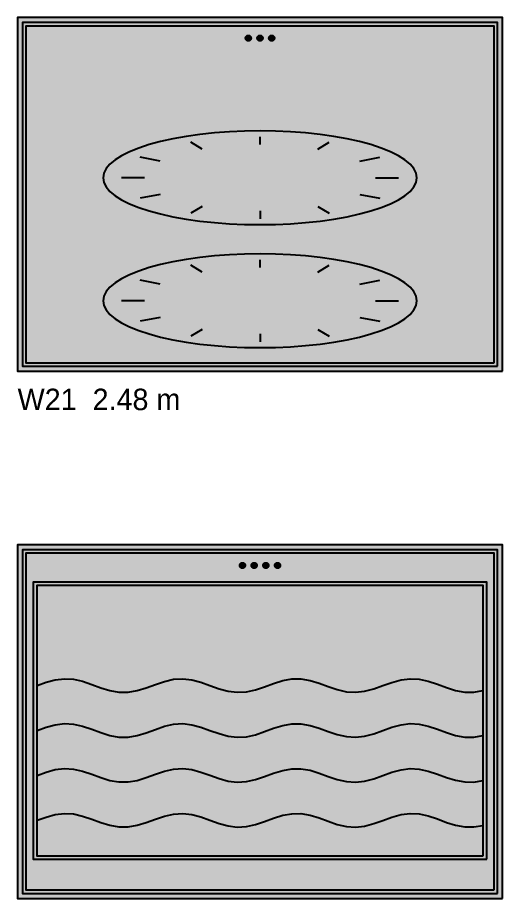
# Model space of a CAD drawing. Header units: metres. Extents: x 0 to 18.5, y -15.3 to 1.8.
# Drawn here: x 6.4 to 8.884, y -10.8 to -6.29 of the extents above; entities that cross this region are included whole.
import ezdxf

# ---------------------------------------------------------------- set-up
doc = ezdxf.new("R2010")
doc.units = ezdxf.units.M

# ---------------------------------------------------------------- blocks, each defined once
blk = doc.blocks.new('NC_N1_ELEV_W21')
at = {"true_color": 0xf6f5ef}
h = blk.add_hatch(color=256, dxfattribs=at)
h.dxf.hatch_style = 1
h.paths.add_polyline_path([(2.484, 0), (2.484, 1.81), (0, 1.81), (0, 0)])
h = blk.add_hatch(color=256, dxfattribs=at)
h.dxf.hatch_style = 1
h.paths.add_polyline_path([(2.459, 0.025), (2.459, 1.785), (0.025, 1.785), (0.025, 0.025)])
at = {"true_color": 0xa38246}
h = blk.add_hatch(color=256, dxfattribs=at)
h.dxf.hatch_style = 1
h.paths.add_polyline_path([(1.196, 1.705), (1.1959, 1.7036), (1.1957, 1.7023), (1.1954, 1.7009), (1.1949, 1.6996), (1.1943, 1.6984), (1.1936, 1.6972), (1.1928, 1.6961), (1.1919, 1.6951), (1.1909, 1.6942), (1.1898, 1.6934), (1.1886, 1.6927), (1.1874, 1.6921), (1.1861, 1.6916), (1.1847, 1.6913), (1.1834, 1.6911), (1.182, 1.691), (1.1806, 1.6911), (1.1793, 1.6913), (1.1779, 1.6916), (1.1766, 1.6921), (1.1754, 1.6927), (1.1742, 1.6934), (1.1731, 1.6942), (1.1721, 1.6951), (1.1712, 1.6961), (1.1704, 1.6972), (1.1697, 1.6984), (1.1691, 1.6996), (1.1686, 1.7009), (1.1683, 1.7023), (1.1681, 1.7036), (1.168, 1.705), (1.1681, 1.7064), (1.1683, 1.7077), (1.1686, 1.7091), (1.1691, 1.7104), (1.1697, 1.7116), (1.1704, 1.7128), (1.1712, 1.7139), (1.1721, 1.7149), (1.1731, 1.7158), (1.1742, 1.7166), (1.1754, 1.7173), (1.1766, 1.7179), (1.1779, 1.7184), (1.1793, 1.7187), (1.1806, 1.7189), (1.182, 1.719), (1.1834, 1.7189), (1.1847, 1.7187), (1.1861, 1.7184), (1.1874, 1.7179), (1.1886, 1.7173), (1.1898, 1.7166), (1.1909, 1.7158), (1.1919, 1.7149), (1.1928, 1.7139), (1.1936, 1.7128), (1.1943, 1.7116), (1.1949, 1.7104), (1.1954, 1.7091), (1.1957, 1.7077), (1.1959, 1.7064)])
h = blk.add_hatch(color=256, dxfattribs=at)
h.dxf.hatch_style = 1
h.paths.add_polyline_path([(1.256, 1.705), (1.2559, 1.7036), (1.2557, 1.7023), (1.2554, 1.7009), (1.2549, 1.6996), (1.2543, 1.6984), (1.2536, 1.6972), (1.2528, 1.6961), (1.2519, 1.6951), (1.2509, 1.6942), (1.2498, 1.6934), (1.2486, 1.6927), (1.2474, 1.6921), (1.2461, 1.6916), (1.2447, 1.6913), (1.2434, 1.6911), (1.242, 1.691), (1.2406, 1.6911), (1.2393, 1.6913), (1.2379, 1.6916), (1.2366, 1.6921), (1.2354, 1.6927), (1.2342, 1.6934), (1.2331, 1.6942), (1.2321, 1.6951), (1.2312, 1.6961), (1.2304, 1.6972), (1.2297, 1.6984), (1.2291, 1.6996), (1.2286, 1.7009), (1.2283, 1.7023), (1.2281, 1.7036), (1.228, 1.705), (1.2281, 1.7064), (1.2283, 1.7077), (1.2286, 1.7091), (1.2291, 1.7104), (1.2297, 1.7116), (1.2304, 1.7128), (1.2312, 1.7139), (1.2321, 1.7149), (1.2331, 1.7158), (1.2342, 1.7166), (1.2354, 1.7173), (1.2366, 1.7179), (1.2379, 1.7184), (1.2393, 1.7187), (1.2406, 1.7189), (1.242, 1.719), (1.2434, 1.7189), (1.2447, 1.7187), (1.2461, 1.7184), (1.2474, 1.7179), (1.2486, 1.7173), (1.2498, 1.7166), (1.2509, 1.7158), (1.2519, 1.7149), (1.2528, 1.7139), (1.2536, 1.7128), (1.2543, 1.7116), (1.2549, 1.7104), (1.2554, 1.7091), (1.2557, 1.7077), (1.2559, 1.7064)])
h = blk.add_hatch(color=256, dxfattribs=at)
h.dxf.hatch_style = 1
h.paths.add_polyline_path([(1.316, 1.705), (1.3159, 1.7036), (1.3157, 1.7023), (1.3154, 1.7009), (1.3149, 1.6996), (1.3143, 1.6984), (1.3136, 1.6972), (1.3128, 1.6961), (1.3119, 1.6951), (1.3109, 1.6942), (1.3098, 1.6934), (1.3086, 1.6927), (1.3074, 1.6921), (1.3061, 1.6916), (1.3047, 1.6913), (1.3034, 1.6911), (1.302, 1.691), (1.3006, 1.6911), (1.2993, 1.6913), (1.2979, 1.6916), (1.2966, 1.6921), (1.2954, 1.6927), (1.2942, 1.6934), (1.2931, 1.6942), (1.2921, 1.6951), (1.2912, 1.6961), (1.2904, 1.6972), (1.2897, 1.6984), (1.2891, 1.6996), (1.2886, 1.7009), (1.2883, 1.7023), (1.2881, 1.7036), (1.288, 1.705), (1.2881, 1.7064), (1.2883, 1.7077), (1.2886, 1.7091), (1.2891, 1.7104), (1.2897, 1.7116), (1.2904, 1.7128), (1.2912, 1.7139), (1.2921, 1.7149), (1.2931, 1.7158), (1.2942, 1.7166), (1.2954, 1.7173), (1.2966, 1.7179), (1.2979, 1.7184), (1.2993, 1.7187), (1.3006, 1.7189), (1.302, 1.719), (1.3034, 1.7189), (1.3047, 1.7187), (1.3061, 1.7184), (1.3074, 1.7179), (1.3086, 1.7173), (1.3098, 1.7166), (1.3109, 1.7158), (1.3119, 1.7149), (1.3128, 1.7139), (1.3136, 1.7128), (1.3143, 1.7116), (1.3149, 1.7104), (1.3154, 1.7091), (1.3157, 1.7077), (1.3159, 1.7064)])
at = {"true_color": 0xdde0e6}
h = blk.add_hatch(color=256, dxfattribs=at)
h.dxf.hatch_style = 1
h.paths.add_polyline_path([(2.0458, 0.99), (2.0419, 1.0135), (2.0303, 1.0368), (2.0112, 1.0597), (1.9846, 1.0818), (1.9509, 1.1031), (1.9103, 1.1233), (1.8633, 1.1423), (1.8103, 1.1597), (1.7519, 1.1755), (1.6885, 1.1896), (1.6209, 1.2017), (1.5496, 1.2117), (1.4753, 1.2197), (1.3988, 1.2254), (1.3208, 1.2288), (1.242, 1.23), (1.1632, 1.2288), (1.0852, 1.2254), (1.0087, 1.2197), (0.9344, 1.2117), (0.8631, 1.2017), (0.7955, 1.1896), (0.7321, 1.1755), (0.6737, 1.1597), (0.6207, 1.1423), (0.5737, 1.1233), (0.5331, 1.1031), (0.4994, 1.0818), (0.4728, 1.0597), (0.4537, 1.0368), (0.4421, 1.0135), (0.4382, 0.99), (0.4421, 0.9665), (0.4537, 0.9432), (0.4728, 0.9203), (0.4994, 0.8982), (0.5331, 0.8769), (0.5737, 0.8567), (0.6207, 0.8377), (0.6737, 0.8203), (0.7321, 0.8045), (0.7955, 0.7904), (0.8631, 0.7783), (0.9344, 0.7683), (1.0087, 0.7603), (1.0852, 0.7546), (1.1632, 0.7512), (1.242, 0.75), (1.3208, 0.7512), (1.3988, 0.7546), (1.4753, 0.7603), (1.5496, 0.7683), (1.6209, 0.7783), (1.6885, 0.7904), (1.7519, 0.8045), (1.8103, 0.8203), (1.8633, 0.8377), (1.9103, 0.8567), (1.9509, 0.8769), (1.9846, 0.8982), (2.0112, 0.9203), (2.0303, 0.9432), (2.0419, 0.9665)])
at = {"true_color": 0xd4e0e6}
h = blk.add_hatch(color=256, dxfattribs=at)
h.dxf.hatch_style = 1
h.paths.add_polyline_path([(2.0458, 0.36), (2.0419, 0.3835), (2.0303, 0.4068), (2.0112, 0.4297), (1.9846, 0.4518), (1.9509, 0.4731), (1.9103, 0.4933), (1.8633, 0.5123), (1.8103, 0.5297), (1.7519, 0.5455), (1.6885, 0.5596), (1.6209, 0.5717), (1.5496, 0.5817), (1.4753, 0.5897), (1.3988, 0.5954), (1.3208, 0.5988), (1.242, 0.6), (1.1632, 0.5988), (1.0852, 0.5954), (1.0087, 0.5897), (0.9344, 0.5817), (0.8631, 0.5717), (0.7955, 0.5596), (0.7321, 0.5455), (0.6737, 0.5297), (0.6207, 0.5123), (0.5737, 0.4933), (0.5331, 0.4731), (0.4994, 0.4518), (0.4728, 0.4297), (0.4537, 0.4068), (0.4421, 0.3835), (0.4382, 0.36), (0.4421, 0.3365), (0.4537, 0.3132), (0.4728, 0.2903), (0.4994, 0.2682), (0.5331, 0.2469), (0.5737, 0.2267), (0.6207, 0.2077), (0.6737, 0.1903), (0.7321, 0.1745), (0.7955, 0.1604), (0.8631, 0.1483), (0.9344, 0.1383), (1.0087, 0.1303), (1.0852, 0.1246), (1.1632, 0.1212), (1.242, 0.12), (1.3208, 0.1212), (1.3988, 0.1246), (1.4753, 0.1303), (1.5496, 0.1383), (1.6209, 0.1483), (1.6885, 0.1604), (1.7519, 0.1745), (1.8103, 0.1903), (1.8633, 0.2077), (1.9103, 0.2267), (1.9509, 0.2469), (1.9846, 0.2682), (2.0112, 0.2903), (2.0303, 0.3132), (2.0419, 0.3365)])
at = {"color": 0, "linetype": 'CONTINUOUS', "lineweight": -2, "true_color": 0xa38246}
for points in [[(2.484, 0), (2.484, 1.81), (0, 1.81), (0, 0)], [(2.459, 0.025), (2.459, 1.785), (0.025, 1.785), (0.025, 0.025)], [(2.441, 0.043), (2.441, 1.767), (0.043, 1.767), (0.043, 0.043)], [(2.0458, 0.99), (2.0419, 1.0135), (2.0303, 1.0368), (2.0112, 1.0597), (1.9846, 1.0818), (1.9509, 1.1031), (1.9103, 1.1233), (1.8633, 1.1423), (1.8103, 1.1597), (1.7519, 1.1755), (1.6885, 1.1896), (1.6209, 1.2017), (1.5496, 1.2117), (1.4753, 1.2197), (1.3988, 1.2254), (1.3208, 1.2288), (1.242, 1.23), (1.1632, 1.2288), (1.0852, 1.2254), (1.0087, 1.2197), (0.9344, 1.2117), (0.8631, 1.2017), (0.7955, 1.1896), (0.7321, 1.1755), (0.6737, 1.1597), (0.6207, 1.1423), (0.5737, 1.1233), (0.5331, 1.1031), (0.4994, 1.0818), (0.4728, 1.0597), (0.4537, 1.0368), (0.4421, 1.0135), (0.4382, 0.99), (0.4421, 0.9665), (0.4537, 0.9432), (0.4728, 0.9203), (0.4994, 0.8982), (0.5331, 0.8769), (0.5737, 0.8567), (0.6207, 0.8377), (0.6737, 0.8203), (0.7321, 0.8045), (0.7955, 0.7904), (0.8631, 0.7783), (0.9344, 0.7683), (1.0087, 0.7603), (1.0852, 0.7546), (1.1632, 0.7512), (1.242, 0.75), (1.3208, 0.7512), (1.3988, 0.7546), (1.4753, 0.7603), (1.5496, 0.7683), (1.6209, 0.7783), (1.6885, 0.7904), (1.7519, 0.8045), (1.8103, 0.8203), (1.8633, 0.8377), (1.9103, 0.8567), (1.9509, 0.8769), (1.9846, 0.8982), (2.0112, 0.9203), (2.0303, 0.9432), (2.0419, 0.9665)], [(2.0458, 0.36), (2.0419, 0.3835), (2.0303, 0.4068), (2.0112, 0.4297), (1.9846, 0.4518), (1.9509, 0.4731), (1.9103, 0.4933), (1.8633, 0.5123), (1.8103, 0.5297), (1.7519, 0.5455), (1.6885, 0.5596), (1.6209, 0.5717), (1.5496, 0.5817), (1.4753, 0.5897), (1.3988, 0.5954), (1.3208, 0.5988), (1.242, 0.6), (1.1632, 0.5988), (1.0852, 0.5954), (1.0087, 0.5897), (0.9344, 0.5817), (0.8631, 0.5717), (0.7955, 0.5596), (0.7321, 0.5455), (0.6737, 0.5297), (0.6207, 0.5123), (0.5737, 0.4933), (0.5331, 0.4731), (0.4994, 0.4518), (0.4728, 0.4297), (0.4537, 0.4068), (0.4421, 0.3835), (0.4382, 0.36), (0.4421, 0.3365), (0.4537, 0.3132), (0.4728, 0.2903), (0.4994, 0.2682), (0.5331, 0.2469), (0.5737, 0.2267), (0.6207, 0.2077), (0.6737, 0.1903), (0.7321, 0.1745), (0.7955, 0.1604), (0.8631, 0.1483), (0.9344, 0.1383), (1.0087, 0.1303), (1.0852, 0.1246), (1.1632, 0.1212), (1.242, 0.12), (1.3208, 0.1212), (1.3988, 0.1246), (1.4753, 0.1303), (1.5496, 0.1383), (1.6209, 0.1483), (1.6885, 0.1604), (1.7519, 0.1745), (1.8103, 0.1903), (1.8633, 0.2077), (1.9103, 0.2267), (1.9509, 0.2469), (1.9846, 0.2682), (2.0112, 0.2903), (2.0303, 0.3132), (2.0419, 0.3365)]]:
    blk.add_lwpolyline(points, close=True, dxfattribs=at)
at = {"color": 0, "linetype": 'CONTINUOUS', "lineweight": -2}
for points in [[(1.196, 1.705), (1.1959, 1.7036), (1.1957, 1.7023), (1.1954, 1.7009), (1.1949, 1.6996), (1.1943, 1.6984), (1.1936, 1.6972), (1.1928, 1.6961), (1.1919, 1.6951), (1.1909, 1.6942), (1.1898, 1.6934), (1.1886, 1.6927), (1.1874, 1.6921), (1.1861, 1.6916), (1.1847, 1.6913), (1.1834, 1.6911), (1.182, 1.691), (1.1806, 1.6911), (1.1793, 1.6913), (1.1779, 1.6916), (1.1766, 1.6921), (1.1754, 1.6927), (1.1742, 1.6934), (1.1731, 1.6942), (1.1721, 1.6951), (1.1712, 1.6961), (1.1704, 1.6972), (1.1697, 1.6984), (1.1691, 1.6996), (1.1686, 1.7009), (1.1683, 1.7023), (1.1681, 1.7036), (1.168, 1.705), (1.1681, 1.7064), (1.1683, 1.7077), (1.1686, 1.7091), (1.1691, 1.7104), (1.1697, 1.7116), (1.1704, 1.7128), (1.1712, 1.7139), (1.1721, 1.7149), (1.1731, 1.7158), (1.1742, 1.7166), (1.1754, 1.7173), (1.1766, 1.7179), (1.1779, 1.7184), (1.1793, 1.7187), (1.1806, 1.7189), (1.182, 1.719), (1.1834, 1.7189), (1.1847, 1.7187), (1.1861, 1.7184), (1.1874, 1.7179), (1.1886, 1.7173), (1.1898, 1.7166), (1.1909, 1.7158), (1.1919, 1.7149), (1.1928, 1.7139), (1.1936, 1.7128), (1.1943, 1.7116), (1.1949, 1.7104), (1.1954, 1.7091), (1.1957, 1.7077), (1.1959, 1.7064)], [(1.256, 1.705), (1.2559, 1.7036), (1.2557, 1.7023), (1.2554, 1.7009), (1.2549, 1.6996), (1.2543, 1.6984), (1.2536, 1.6972), (1.2528, 1.6961), (1.2519, 1.6951), (1.2509, 1.6942), (1.2498, 1.6934), (1.2486, 1.6927), (1.2474, 1.6921), (1.2461, 1.6916), (1.2447, 1.6913), (1.2434, 1.6911), (1.242, 1.691), (1.2406, 1.6911), (1.2393, 1.6913), (1.2379, 1.6916), (1.2366, 1.6921), (1.2354, 1.6927), (1.2342, 1.6934), (1.2331, 1.6942), (1.2321, 1.6951), (1.2312, 1.6961), (1.2304, 1.6972), (1.2297, 1.6984), (1.2291, 1.6996), (1.2286, 1.7009), (1.2283, 1.7023), (1.2281, 1.7036), (1.228, 1.705), (1.2281, 1.7064), (1.2283, 1.7077), (1.2286, 1.7091), (1.2291, 1.7104), (1.2297, 1.7116), (1.2304, 1.7128), (1.2312, 1.7139), (1.2321, 1.7149), (1.2331, 1.7158), (1.2342, 1.7166), (1.2354, 1.7173), (1.2366, 1.7179), (1.2379, 1.7184), (1.2393, 1.7187), (1.2406, 1.7189), (1.242, 1.719), (1.2434, 1.7189), (1.2447, 1.7187), (1.2461, 1.7184), (1.2474, 1.7179), (1.2486, 1.7173), (1.2498, 1.7166), (1.2509, 1.7158), (1.2519, 1.7149), (1.2528, 1.7139), (1.2536, 1.7128), (1.2543, 1.7116), (1.2549, 1.7104), (1.2554, 1.7091), (1.2557, 1.7077), (1.2559, 1.7064)], [(1.316, 1.705), (1.3159, 1.7036), (1.3157, 1.7023), (1.3154, 1.7009), (1.3149, 1.6996), (1.3143, 1.6984), (1.3136, 1.6972), (1.3128, 1.6961), (1.3119, 1.6951), (1.3109, 1.6942), (1.3098, 1.6934), (1.3086, 1.6927), (1.3074, 1.6921), (1.3061, 1.6916), (1.3047, 1.6913), (1.3034, 1.6911), (1.302, 1.691), (1.3006, 1.6911), (1.2993, 1.6913), (1.2979, 1.6916), (1.2966, 1.6921), (1.2954, 1.6927), (1.2942, 1.6934), (1.2931, 1.6942), (1.2921, 1.6951), (1.2912, 1.6961), (1.2904, 1.6972), (1.2897, 1.6984), (1.2891, 1.6996), (1.2886, 1.7009), (1.2883, 1.7023), (1.2881, 1.7036), (1.288, 1.705), (1.2881, 1.7064), (1.2883, 1.7077), (1.2886, 1.7091), (1.2891, 1.7104), (1.2897, 1.7116), (1.2904, 1.7128), (1.2912, 1.7139), (1.2921, 1.7149), (1.2931, 1.7158), (1.2942, 1.7166), (1.2954, 1.7173), (1.2966, 1.7179), (1.2979, 1.7184), (1.2993, 1.7187), (1.3006, 1.7189), (1.302, 1.719), (1.3034, 1.7189), (1.3047, 1.7187), (1.3061, 1.7184), (1.3074, 1.7179), (1.3086, 1.7173), (1.3098, 1.7166), (1.3109, 1.7158), (1.3119, 1.7149), (1.3128, 1.7139), (1.3136, 1.7128), (1.3143, 1.7116), (1.3149, 1.7104), (1.3154, 1.7091), (1.3157, 1.7077), (1.3159, 1.7064)]]:
    blk.add_lwpolyline(points, close=True, dxfattribs=at)
at = {"color": 0, "linetype": 'CONTINUOUS', "lineweight": -2, "true_color": 0xa38246}
for points in [[(1.242, 1.16), (1.242, 1.2)], [(0.9465, 1.1372), (0.8874, 1.1719)], [(1.5375, 1.1372), (1.5966, 1.1719)], [(0.7302, 1.075), (0.6278, 1.095)], [(1.7538, 1.075), (1.8562, 1.095)], [(0.651, 0.99), (0.5328, 0.99)], [(1.833, 0.99), (1.9512, 0.99)], [(1.833, 0.99), (1.9512, 0.99)], [(0.7302, 0.905), (0.6278, 0.885)], [(1.7538, 0.905), (1.8562, 0.885)], [(0.9465, 0.8428), (0.8874, 0.8081)], [(1.242, 0.82), (1.242, 0.78)], [(1.5375, 0.8428), (1.5966, 0.8081)], [(0.9465, 0.5072), (0.8874, 0.5419)], [(1.242, 0.53), (1.242, 0.57)], [(1.5375, 0.5072), (1.5966, 0.5419)], [(0.7302, 0.445), (0.6278, 0.465)], [(1.7538, 0.445), (1.8562, 0.465)], [(0.651, 0.36), (0.5328, 0.36)], [(1.833, 0.36), (1.9512, 0.36)], [(1.833, 0.36), (1.9512, 0.36)], [(0.7302, 0.275), (0.6278, 0.255)], [(1.7538, 0.275), (1.8562, 0.255)], [(0.9465, 0.2128), (0.8874, 0.1781)], [(1.242, 0.19), (1.242, 0.15)], [(1.5375, 0.2128), (1.5966, 0.1781)]]:
    blk.add_lwpolyline(points, dxfattribs=at)
blk = doc.blocks.new('NC_N1_ELEV_W27')
at = {"true_color": 0xf6f5ef}
h = blk.add_hatch(color=256, dxfattribs=at)
h.dxf.hatch_style = 1
h.paths.add_polyline_path([(2.484, 0), (2.484, 1.81), (0, 1.81), (0, 0)])
h = blk.add_hatch(color=256, dxfattribs=at)
h.dxf.hatch_style = 1
h.paths.add_polyline_path([(2.459, 0.025), (2.459, 1.785), (0.025, 1.785), (0.025, 0.025)])
at = {"true_color": 0xa38246}
h = blk.add_hatch(color=256, dxfattribs=at)
h.dxf.hatch_style = 1
h.paths.add_polyline_path([(1.166, 1.705), (1.1659, 1.7036), (1.1657, 1.7023), (1.1654, 1.7009), (1.1649, 1.6996), (1.1643, 1.6984), (1.1636, 1.6972), (1.1628, 1.6961), (1.1619, 1.6951), (1.1609, 1.6942), (1.1598, 1.6934), (1.1586, 1.6927), (1.1574, 1.6921), (1.1561, 1.6916), (1.1547, 1.6913), (1.1534, 1.6911), (1.152, 1.691), (1.1506, 1.6911), (1.1493, 1.6913), (1.1479, 1.6916), (1.1466, 1.6921), (1.1454, 1.6927), (1.1442, 1.6934), (1.1431, 1.6942), (1.1421, 1.6951), (1.1412, 1.6961), (1.1404, 1.6972), (1.1397, 1.6984), (1.1391, 1.6996), (1.1386, 1.7009), (1.1383, 1.7023), (1.1381, 1.7036), (1.138, 1.705), (1.1381, 1.7064), (1.1383, 1.7077), (1.1386, 1.7091), (1.1391, 1.7104), (1.1397, 1.7116), (1.1404, 1.7128), (1.1412, 1.7139), (1.1421, 1.7149), (1.1431, 1.7158), (1.1442, 1.7166), (1.1454, 1.7173), (1.1466, 1.7179), (1.1479, 1.7184), (1.1493, 1.7187), (1.1506, 1.7189), (1.152, 1.719), (1.1534, 1.7189), (1.1547, 1.7187), (1.1561, 1.7184), (1.1574, 1.7179), (1.1586, 1.7173), (1.1598, 1.7166), (1.1609, 1.7158), (1.1619, 1.7149), (1.1628, 1.7139), (1.1636, 1.7128), (1.1643, 1.7116), (1.1649, 1.7104), (1.1654, 1.7091), (1.1657, 1.7077), (1.1659, 1.7064)])
h = blk.add_hatch(color=256, dxfattribs=at)
h.dxf.hatch_style = 1
h.paths.add_polyline_path([(1.226, 1.705), (1.2259, 1.7036), (1.2257, 1.7023), (1.2254, 1.7009), (1.2249, 1.6996), (1.2243, 1.6984), (1.2236, 1.6972), (1.2228, 1.6961), (1.2219, 1.6951), (1.2209, 1.6942), (1.2198, 1.6934), (1.2186, 1.6927), (1.2174, 1.6921), (1.2161, 1.6916), (1.2147, 1.6913), (1.2134, 1.6911), (1.212, 1.691), (1.2106, 1.6911), (1.2093, 1.6913), (1.2079, 1.6916), (1.2066, 1.6921), (1.2054, 1.6927), (1.2042, 1.6934), (1.2031, 1.6942), (1.2021, 1.6951), (1.2012, 1.6961), (1.2004, 1.6972), (1.1997, 1.6984), (1.1991, 1.6996), (1.1986, 1.7009), (1.1983, 1.7023), (1.1981, 1.7036), (1.198, 1.705), (1.1981, 1.7064), (1.1983, 1.7077), (1.1986, 1.7091), (1.1991, 1.7104), (1.1997, 1.7116), (1.2004, 1.7128), (1.2012, 1.7139), (1.2021, 1.7149), (1.2031, 1.7158), (1.2042, 1.7166), (1.2054, 1.7173), (1.2066, 1.7179), (1.2079, 1.7184), (1.2093, 1.7187), (1.2106, 1.7189), (1.212, 1.719), (1.2134, 1.7189), (1.2147, 1.7187), (1.2161, 1.7184), (1.2174, 1.7179), (1.2186, 1.7173), (1.2198, 1.7166), (1.2209, 1.7158), (1.2219, 1.7149), (1.2228, 1.7139), (1.2236, 1.7128), (1.2243, 1.7116), (1.2249, 1.7104), (1.2254, 1.7091), (1.2257, 1.7077), (1.2259, 1.7064)])
h = blk.add_hatch(color=256, dxfattribs=at)
h.dxf.hatch_style = 1
h.paths.add_polyline_path([(1.286, 1.705), (1.2859, 1.7036), (1.2857, 1.7023), (1.2854, 1.7009), (1.2849, 1.6996), (1.2843, 1.6984), (1.2836, 1.6972), (1.2828, 1.6961), (1.2819, 1.6951), (1.2809, 1.6942), (1.2798, 1.6934), (1.2786, 1.6927), (1.2774, 1.6921), (1.2761, 1.6916), (1.2747, 1.6913), (1.2734, 1.6911), (1.272, 1.691), (1.2706, 1.6911), (1.2693, 1.6913), (1.2679, 1.6916), (1.2666, 1.6921), (1.2654, 1.6927), (1.2642, 1.6934), (1.2631, 1.6942), (1.2621, 1.6951), (1.2612, 1.6961), (1.2604, 1.6972), (1.2597, 1.6984), (1.2591, 1.6996), (1.2586, 1.7009), (1.2583, 1.7023), (1.2581, 1.7036), (1.258, 1.705), (1.2581, 1.7064), (1.2583, 1.7077), (1.2586, 1.7091), (1.2591, 1.7104), (1.2597, 1.7116), (1.2604, 1.7128), (1.2612, 1.7139), (1.2621, 1.7149), (1.2631, 1.7158), (1.2642, 1.7166), (1.2654, 1.7173), (1.2666, 1.7179), (1.2679, 1.7184), (1.2693, 1.7187), (1.2706, 1.7189), (1.272, 1.719), (1.2734, 1.7189), (1.2747, 1.7187), (1.2761, 1.7184), (1.2774, 1.7179), (1.2786, 1.7173), (1.2798, 1.7166), (1.2809, 1.7158), (1.2819, 1.7149), (1.2828, 1.7139), (1.2836, 1.7128), (1.2843, 1.7116), (1.2849, 1.7104), (1.2854, 1.7091), (1.2857, 1.7077), (1.2859, 1.7064)])
h = blk.add_hatch(color=256, dxfattribs=at)
h.dxf.hatch_style = 1
h.paths.add_polyline_path([(1.346, 1.705), (1.3459, 1.7036), (1.3457, 1.7023), (1.3454, 1.7009), (1.3449, 1.6996), (1.3443, 1.6984), (1.3436, 1.6972), (1.3428, 1.6961), (1.3419, 1.6951), (1.3409, 1.6942), (1.3398, 1.6934), (1.3386, 1.6927), (1.3374, 1.6921), (1.3361, 1.6916), (1.3347, 1.6913), (1.3334, 1.6911), (1.332, 1.691), (1.3306, 1.6911), (1.3293, 1.6913), (1.3279, 1.6916), (1.3266, 1.6921), (1.3254, 1.6927), (1.3242, 1.6934), (1.3231, 1.6942), (1.3221, 1.6951), (1.3212, 1.6961), (1.3204, 1.6972), (1.3197, 1.6984), (1.3191, 1.6996), (1.3186, 1.7009), (1.3183, 1.7023), (1.3181, 1.7036), (1.318, 1.705), (1.3181, 1.7064), (1.3183, 1.7077), (1.3186, 1.7091), (1.3191, 1.7104), (1.3197, 1.7116), (1.3204, 1.7128), (1.3212, 1.7139), (1.3221, 1.7149), (1.3231, 1.7158), (1.3242, 1.7166), (1.3254, 1.7173), (1.3266, 1.7179), (1.3279, 1.7184), (1.3293, 1.7187), (1.3306, 1.7189), (1.332, 1.719), (1.3334, 1.7189), (1.3347, 1.7187), (1.3361, 1.7184), (1.3374, 1.7179), (1.3386, 1.7173), (1.3398, 1.7166), (1.3409, 1.7158), (1.3419, 1.7149), (1.3428, 1.7139), (1.3436, 1.7128), (1.3443, 1.7116), (1.3449, 1.7104), (1.3454, 1.7091), (1.3457, 1.7077), (1.3459, 1.7064)])
at = {"true_color": 0xf6f5ef}
h = blk.add_hatch(color=256, dxfattribs=at)
h.dxf.hatch_style = 1
h.paths.add_polyline_path([(2.404, 0.2), (2.404, 1.62), (0.08, 1.62), (0.08, 0.2)])
at = {"color": 0, "linetype": 'CONTINUOUS', "lineweight": -2, "true_color": 0xa38246}
for points in [[(2.484, 0), (2.484, 1.81), (0, 1.81), (0, 0)], [(2.459, 0.025), (2.459, 1.785), (0.025, 1.785), (0.025, 0.025)], [(2.441, 0.043), (2.441, 1.767), (0.043, 1.767), (0.043, 0.043)], [(2.404, 0.2), (2.404, 1.62), (0.08, 1.62), (0.08, 0.2)], [(2.386, 0.218), (2.386, 1.602), (0.098, 1.602), (0.098, 0.218)]]:
    blk.add_lwpolyline(points, close=True, dxfattribs=at)
at = {"color": 0, "linetype": 'CONTINUOUS', "lineweight": -2}
for points in [[(1.166, 1.705), (1.1659, 1.7036), (1.1657, 1.7023), (1.1654, 1.7009), (1.1649, 1.6996), (1.1643, 1.6984), (1.1636, 1.6972), (1.1628, 1.6961), (1.1619, 1.6951), (1.1609, 1.6942), (1.1598, 1.6934), (1.1586, 1.6927), (1.1574, 1.6921), (1.1561, 1.6916), (1.1547, 1.6913), (1.1534, 1.6911), (1.152, 1.691), (1.1506, 1.6911), (1.1493, 1.6913), (1.1479, 1.6916), (1.1466, 1.6921), (1.1454, 1.6927), (1.1442, 1.6934), (1.1431, 1.6942), (1.1421, 1.6951), (1.1412, 1.6961), (1.1404, 1.6972), (1.1397, 1.6984), (1.1391, 1.6996), (1.1386, 1.7009), (1.1383, 1.7023), (1.1381, 1.7036), (1.138, 1.705), (1.1381, 1.7064), (1.1383, 1.7077), (1.1386, 1.7091), (1.1391, 1.7104), (1.1397, 1.7116), (1.1404, 1.7128), (1.1412, 1.7139), (1.1421, 1.7149), (1.1431, 1.7158), (1.1442, 1.7166), (1.1454, 1.7173), (1.1466, 1.7179), (1.1479, 1.7184), (1.1493, 1.7187), (1.1506, 1.7189), (1.152, 1.719), (1.1534, 1.7189), (1.1547, 1.7187), (1.1561, 1.7184), (1.1574, 1.7179), (1.1586, 1.7173), (1.1598, 1.7166), (1.1609, 1.7158), (1.1619, 1.7149), (1.1628, 1.7139), (1.1636, 1.7128), (1.1643, 1.7116), (1.1649, 1.7104), (1.1654, 1.7091), (1.1657, 1.7077), (1.1659, 1.7064)], [(1.226, 1.705), (1.2259, 1.7036), (1.2257, 1.7023), (1.2254, 1.7009), (1.2249, 1.6996), (1.2243, 1.6984), (1.2236, 1.6972), (1.2228, 1.6961), (1.2219, 1.6951), (1.2209, 1.6942), (1.2198, 1.6934), (1.2186, 1.6927), (1.2174, 1.6921), (1.2161, 1.6916), (1.2147, 1.6913), (1.2134, 1.6911), (1.212, 1.691), (1.2106, 1.6911), (1.2093, 1.6913), (1.2079, 1.6916), (1.2066, 1.6921), (1.2054, 1.6927), (1.2042, 1.6934), (1.2031, 1.6942), (1.2021, 1.6951), (1.2012, 1.6961), (1.2004, 1.6972), (1.1997, 1.6984), (1.1991, 1.6996), (1.1986, 1.7009), (1.1983, 1.7023), (1.1981, 1.7036), (1.198, 1.705), (1.1981, 1.7064), (1.1983, 1.7077), (1.1986, 1.7091), (1.1991, 1.7104), (1.1997, 1.7116), (1.2004, 1.7128), (1.2012, 1.7139), (1.2021, 1.7149), (1.2031, 1.7158), (1.2042, 1.7166), (1.2054, 1.7173), (1.2066, 1.7179), (1.2079, 1.7184), (1.2093, 1.7187), (1.2106, 1.7189), (1.212, 1.719), (1.2134, 1.7189), (1.2147, 1.7187), (1.2161, 1.7184), (1.2174, 1.7179), (1.2186, 1.7173), (1.2198, 1.7166), (1.2209, 1.7158), (1.2219, 1.7149), (1.2228, 1.7139), (1.2236, 1.7128), (1.2243, 1.7116), (1.2249, 1.7104), (1.2254, 1.7091), (1.2257, 1.7077), (1.2259, 1.7064)], [(1.286, 1.705), (1.2859, 1.7036), (1.2857, 1.7023), (1.2854, 1.7009), (1.2849, 1.6996), (1.2843, 1.6984), (1.2836, 1.6972), (1.2828, 1.6961), (1.2819, 1.6951), (1.2809, 1.6942), (1.2798, 1.6934), (1.2786, 1.6927), (1.2774, 1.6921), (1.2761, 1.6916), (1.2747, 1.6913), (1.2734, 1.6911), (1.272, 1.691), (1.2706, 1.6911), (1.2693, 1.6913), (1.2679, 1.6916), (1.2666, 1.6921), (1.2654, 1.6927), (1.2642, 1.6934), (1.2631, 1.6942), (1.2621, 1.6951), (1.2612, 1.6961), (1.2604, 1.6972), (1.2597, 1.6984), (1.2591, 1.6996), (1.2586, 1.7009), (1.2583, 1.7023), (1.2581, 1.7036), (1.258, 1.705), (1.2581, 1.7064), (1.2583, 1.7077), (1.2586, 1.7091), (1.2591, 1.7104), (1.2597, 1.7116), (1.2604, 1.7128), (1.2612, 1.7139), (1.2621, 1.7149), (1.2631, 1.7158), (1.2642, 1.7166), (1.2654, 1.7173), (1.2666, 1.7179), (1.2679, 1.7184), (1.2693, 1.7187), (1.2706, 1.7189), (1.272, 1.719), (1.2734, 1.7189), (1.2747, 1.7187), (1.2761, 1.7184), (1.2774, 1.7179), (1.2786, 1.7173), (1.2798, 1.7166), (1.2809, 1.7158), (1.2819, 1.7149), (1.2828, 1.7139), (1.2836, 1.7128), (1.2843, 1.7116), (1.2849, 1.7104), (1.2854, 1.7091), (1.2857, 1.7077), (1.2859, 1.7064)], [(1.346, 1.705), (1.3459, 1.7036), (1.3457, 1.7023), (1.3454, 1.7009), (1.3449, 1.6996), (1.3443, 1.6984), (1.3436, 1.6972), (1.3428, 1.6961), (1.3419, 1.6951), (1.3409, 1.6942), (1.3398, 1.6934), (1.3386, 1.6927), (1.3374, 1.6921), (1.3361, 1.6916), (1.3347, 1.6913), (1.3334, 1.6911), (1.332, 1.691), (1.3306, 1.6911), (1.3293, 1.6913), (1.3279, 1.6916), (1.3266, 1.6921), (1.3254, 1.6927), (1.3242, 1.6934), (1.3231, 1.6942), (1.3221, 1.6951), (1.3212, 1.6961), (1.3204, 1.6972), (1.3197, 1.6984), (1.3191, 1.6996), (1.3186, 1.7009), (1.3183, 1.7023), (1.3181, 1.7036), (1.318, 1.705), (1.3181, 1.7064), (1.3183, 1.7077), (1.3186, 1.7091), (1.3191, 1.7104), (1.3197, 1.7116), (1.3204, 1.7128), (1.3212, 1.7139), (1.3221, 1.7149), (1.3231, 1.7158), (1.3242, 1.7166), (1.3254, 1.7173), (1.3266, 1.7179), (1.3279, 1.7184), (1.3293, 1.7187), (1.3306, 1.7189), (1.332, 1.719), (1.3334, 1.7189), (1.3347, 1.7187), (1.3361, 1.7184), (1.3374, 1.7179), (1.3386, 1.7173), (1.3398, 1.7166), (1.3409, 1.7158), (1.3419, 1.7149), (1.3428, 1.7139), (1.3436, 1.7128), (1.3443, 1.7116), (1.3449, 1.7104), (1.3454, 1.7091), (1.3457, 1.7077), (1.3459, 1.7064)]]:
    blk.add_lwpolyline(points, close=True, dxfattribs=at)
at = {"color": 0, "linetype": 'CONTINUOUS', "lineweight": -2, "true_color": 0x778fa0}
for points in [[(0.1, 1.09), (0.1466, 1.1066), (0.1932, 1.1193), (0.2398, 1.1249), (0.2864, 1.1221), (0.3331, 1.1116), (0.3797, 1.0959), (0.4263, 1.0787), (0.4729, 1.0643), (0.5195, 1.0561), (0.5661, 1.056), (0.6127, 1.0641), (0.6593, 1.0784), (0.706, 1.0955), (0.7526, 1.1113), (0.7992, 1.1219), (0.8458, 1.1249), (0.8924, 1.1195), (0.939, 1.1069), (0.9856, 1.0903), (1.0322, 1.0736), (1.0789, 1.0609), (1.1255, 1.0552), (1.1721, 1.0578), (1.2187, 1.0682), (1.2653, 1.0838), (1.3119, 1.1009), (1.3585, 1.1154), (1.4051, 1.1238), (1.4518, 1.124), (1.4984, 1.1161), (1.545, 1.1019), (1.5916, 1.0848), (1.6382, 1.0689), (1.6848, 1.0582), (1.7314, 1.0551), (1.778, 1.0604), (1.8247, 1.0728), (1.8713, 1.0894), (1.9179, 1.1061), (1.9645, 1.1189), (2.0111, 1.1248), (2.0577, 1.1223), (2.1043, 1.1121), (2.1509, 1.0965), (2.1976, 1.0794), (2.2442, 1.0648), (2.2908, 1.0563), (2.3374, 1.0559), (2.384, 1.0637)], [(0.1, 0.63), (0.1466, 0.6466), (0.1932, 0.6593), (0.2398, 0.6649), (0.2864, 0.6621), (0.3331, 0.6516), (0.3797, 0.6359), (0.4263, 0.6187), (0.4729, 0.6043), (0.5195, 0.5961), (0.5661, 0.596), (0.6127, 0.6041), (0.6593, 0.6184), (0.706, 0.6355), (0.7526, 0.6513), (0.7992, 0.6619), (0.8458, 0.6649), (0.8924, 0.6595), (0.939, 0.6469), (0.9856, 0.6303), (1.0322, 0.6136), (1.0789, 0.6009), (1.1255, 0.5952), (1.1721, 0.5978), (1.2187, 0.6082), (1.2653, 0.6238), (1.3119, 0.6409), (1.3585, 0.6554), (1.4051, 0.6638), (1.4518, 0.664), (1.4984, 0.6561), (1.545, 0.6419), (1.5916, 0.6248), (1.6382, 0.6089), (1.6848, 0.5982), (1.7314, 0.5951), (1.778, 0.6004), (1.8247, 0.6128), (1.8713, 0.6294), (1.9179, 0.6461), (1.9645, 0.6589), (2.0111, 0.6648), (2.0577, 0.6623), (2.1043, 0.6521), (2.1509, 0.6365), (2.1976, 0.6194), (2.2442, 0.6048), (2.2908, 0.5963), (2.3374, 0.5959), (2.384, 0.6037)]]:
    blk.add_lwpolyline(points, dxfattribs=at)
at = {"color": 0, "linetype": 'CONTINUOUS', "lineweight": -2, "true_color": 0xa38246}
for points in [[(0.1, 0.86), (0.1466, 0.8766), (0.1932, 0.8893), (0.2398, 0.8949), (0.2864, 0.8921), (0.3331, 0.8816), (0.3797, 0.8659), (0.4263, 0.8487), (0.4729, 0.8343), (0.5195, 0.8261), (0.5661, 0.826), (0.6127, 0.8341), (0.6593, 0.8484), (0.706, 0.8655), (0.7526, 0.8813), (0.7992, 0.8919), (0.8458, 0.8949), (0.8924, 0.8895), (0.939, 0.8769), (0.9856, 0.8603), (1.0322, 0.8436), (1.0789, 0.8309), (1.1255, 0.8252), (1.1721, 0.8278), (1.2187, 0.8382), (1.2653, 0.8538), (1.3119, 0.8709), (1.3585, 0.8854), (1.4051, 0.8938), (1.4518, 0.894), (1.4984, 0.8861), (1.545, 0.8719), (1.5916, 0.8548), (1.6382, 0.8389), (1.6848, 0.8282), (1.7314, 0.8251), (1.778, 0.8304), (1.8247, 0.8428), (1.8713, 0.8594), (1.9179, 0.8761), (1.9645, 0.8889), (2.0111, 0.8948), (2.0577, 0.8923), (2.1043, 0.8821), (2.1509, 0.8665), (2.1976, 0.8494), (2.2442, 0.8348), (2.2908, 0.8263), (2.3374, 0.8259), (2.384, 0.8337)], [(0.1, 0.4), (0.1466, 0.4166), (0.1932, 0.4293), (0.2398, 0.4349), (0.2864, 0.4321), (0.3331, 0.4216), (0.3797, 0.4059), (0.4263, 0.3887), (0.4729, 0.3743), (0.5195, 0.3661), (0.5661, 0.366), (0.6127, 0.3741), (0.6593, 0.3884), (0.706, 0.4055), (0.7526, 0.4213), (0.7992, 0.4319), (0.8458, 0.4349), (0.8924, 0.4295), (0.939, 0.4169), (0.9856, 0.4003), (1.0322, 0.3836), (1.0789, 0.3709), (1.1255, 0.3652), (1.1721, 0.3678), (1.2187, 0.3782), (1.2653, 0.3938), (1.3119, 0.4109), (1.3585, 0.4254), (1.4051, 0.4338), (1.4518, 0.434), (1.4984, 0.4261), (1.545, 0.4119), (1.5916, 0.3948), (1.6382, 0.3789), (1.6848, 0.3682), (1.7314, 0.3651), (1.778, 0.3704), (1.8247, 0.3828), (1.8713, 0.3994), (1.9179, 0.4161), (1.9645, 0.4289), (2.0111, 0.4348), (2.0577, 0.4323), (2.1043, 0.4221), (2.1509, 0.4065), (2.1976, 0.3894), (2.2442, 0.3748), (2.2908, 0.3663), (2.3374, 0.3659), (2.384, 0.3737)]]:
    blk.add_lwpolyline(points, dxfattribs=at)

msp = doc.modelspace()

# ---------------------------------------------------------------- block references
for name, p in [('NC_N1_ELEV_W21', (6.4, -8.1)), ('NC_N1_ELEV_W27', (6.4, -10.8))]:
    msp.add_blockref(name, p)

# ---------------------------------------------------------------- texts
at = {"color": 0}
msp.add_text('W21  2.48 m', height=0.11, dxfattribs=at).set_placement((6.4, -8.3))

doc.saveas('drawing.dxf')
